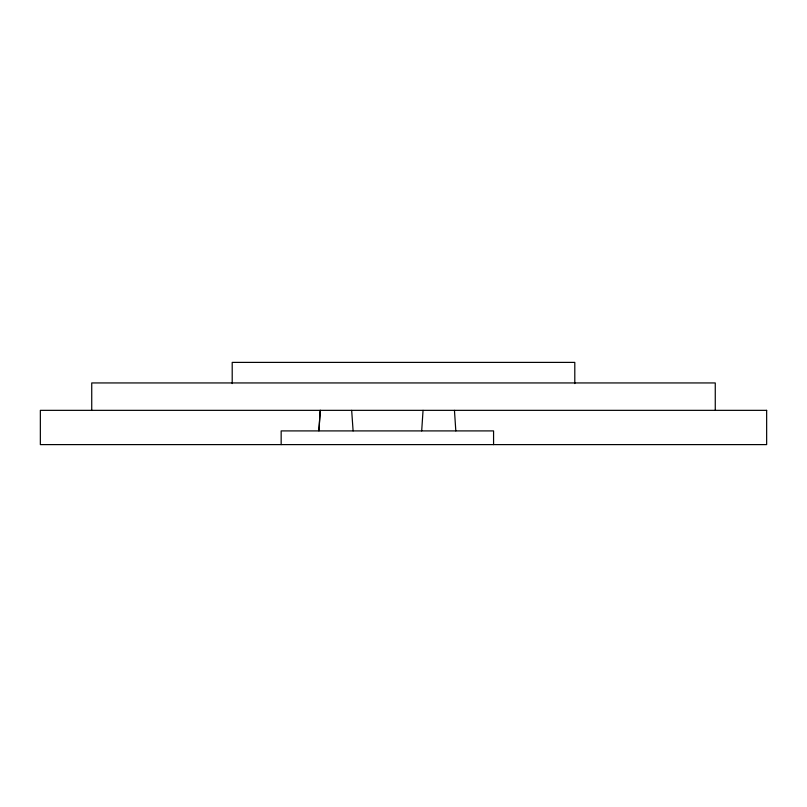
<?xml version="1.0" encoding="UTF-8"?>
<svg xmlns="http://www.w3.org/2000/svg" width="807" height="807" viewBox="0 0 807 807"><rect width="100%" height="100%" fill="white"/><g stroke="black" fill="none" stroke-linecap="round" stroke-linejoin="round"><path stroke-width="1.21" d="M320.278 410.349L318.906 430.908L320.218 410.349M421.688 430.908L423.05 410.349M454.452 410.349L455.814 430.908M351.67 410.349L353.103 430.908M715.264 410.349L715.264 382.942L91.736 382.942L91.736 410.349M574.796 383.567L574.796 362.393L232.204 362.393L232.204 383.567M493.571 444.607L493.571 430.908L281.159 430.908L281.159 444.607M766.65 410.349L40.35 410.349L40.35 444.607L766.65 444.607L766.65 410.349"/></g></svg>
